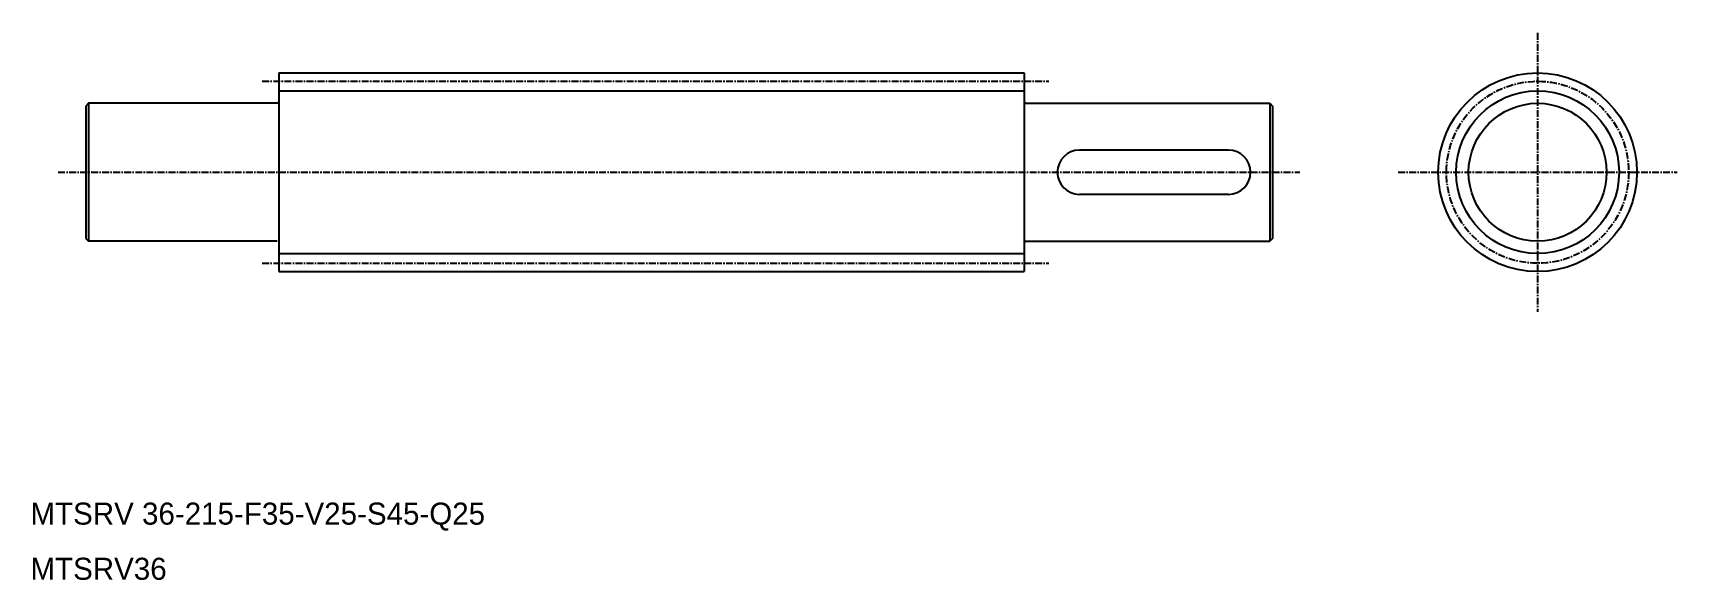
# Model space of a CAD drawing. Extents: x 10 to 308, y 10 to 109.
import ezdxf

# ---------------------------------------------------------------- set-up
doc = ezdxf.new("R2010")
doc.units = 0
doc.linetypes.add('CENTER', pattern=[2, 1.25, -0.25, 0.25, -0.25])
doc.layers.get('0').update_dxf_attribs({"linetype": 'CONTINUOUS'})
doc.layers.add('CENTER', color=1, linetype='CENTER')

msp = doc.modelspace()

# ---------------------------------------------------------------- linework, layer by layer
at = {"color": 7, "linetype": 'CONTINUOUS'}
for p, q in [((55, 101.87), (190, 101.87)), ((55, 101.87), (55, 65.87)), ((190, 101.87), (190, 65.87)), ((20.5, 96.37), (20, 95.87)), ((20, 95.87), (20, 71.87)), ((54.7, 96.37), (20.5, 96.37)), ((20.5, 96.37), (20.5, 71.37)), ((190.3, 96.37), (234.5, 96.37)), ((234.5, 96.37), (234.5, 71.37)), ((234.5, 96.37), (235, 95.87)), ((235, 95.87), (235, 71.87)), ((227, 87.87), (200, 87.87)), ((227, 79.87), (200, 79.87)), ((20, 71.87), (20.5, 71.37)), ((235, 71.87), (234.5, 71.37)), ((54.7, 71.37), (20.5, 71.37)), ((190.3, 71.37), (234.5, 71.37)), ((55, 65.87), (190, 65.87)), ((88.75, 65.87), (88.75, 65.87)), ((122.5, 65.87), (122.5, 65.87))]:
    msp.add_line(p, q, dxfattribs=at)
at = {"color": 3, "linetype": 'CONTINUOUS'}
for p, q in [((55, 98.62), (190, 98.62)), ((55, 69.12), (190, 69.12))]:
    msp.add_line(p, q, dxfattribs=at)
at = {"color": 7, "linetype": 'CONTINUOUS'}
for radius in [18, 12.5]:
    msp.add_circle((283, 83.87), radius, dxfattribs=at)
at = {"color": 3, "linetype": 'CONTINUOUS'}
msp.add_circle((283, 83.87), 14.75, dxfattribs=at)
at = {"color": 7, "linetype": 'CONTINUOUS'}
for centre, radius, start, end in [((54.7, 96.67), 0.3, 270, 360), ((190.3, 96.67), 0.3, 180, 270), ((200, 83.87), 4, 90, 270), ((227, 83.87), 4, 270, 90), ((190.3, 71.07), 0.3, 90, 180)]:
    msp.add_arc(centre, radius, start, end, dxfattribs=at)
at = {"layer": 'CENTER', "color": 1, "linetype": 'CENTER'}
for p, q in [((283, 109.14), (283, 58.6)), ((52, 100.37), (194.49, 100.37)), ((15, 83.87), (239.9, 83.87)), ((257.73, 83.87), (308.27, 83.87)), ((52, 67.37), (194.49, 67.37))]:
    msp.add_line(p, q, dxfattribs=at)
msp.add_circle((283, 83.87), 16.5, dxfattribs=at)

# ---------------------------------------------------------------- texts
at = {"color": 7, "linetype": 'CONTINUOUS'}
for s, p in [('MTSRV 36-215-F35-V25-S45-Q25', (10, 20)), ('MTSRV36', (10, 10))]:
    msp.add_text(s, height=4, dxfattribs=at).set_placement(p)

doc.saveas('drawing.dxf')
